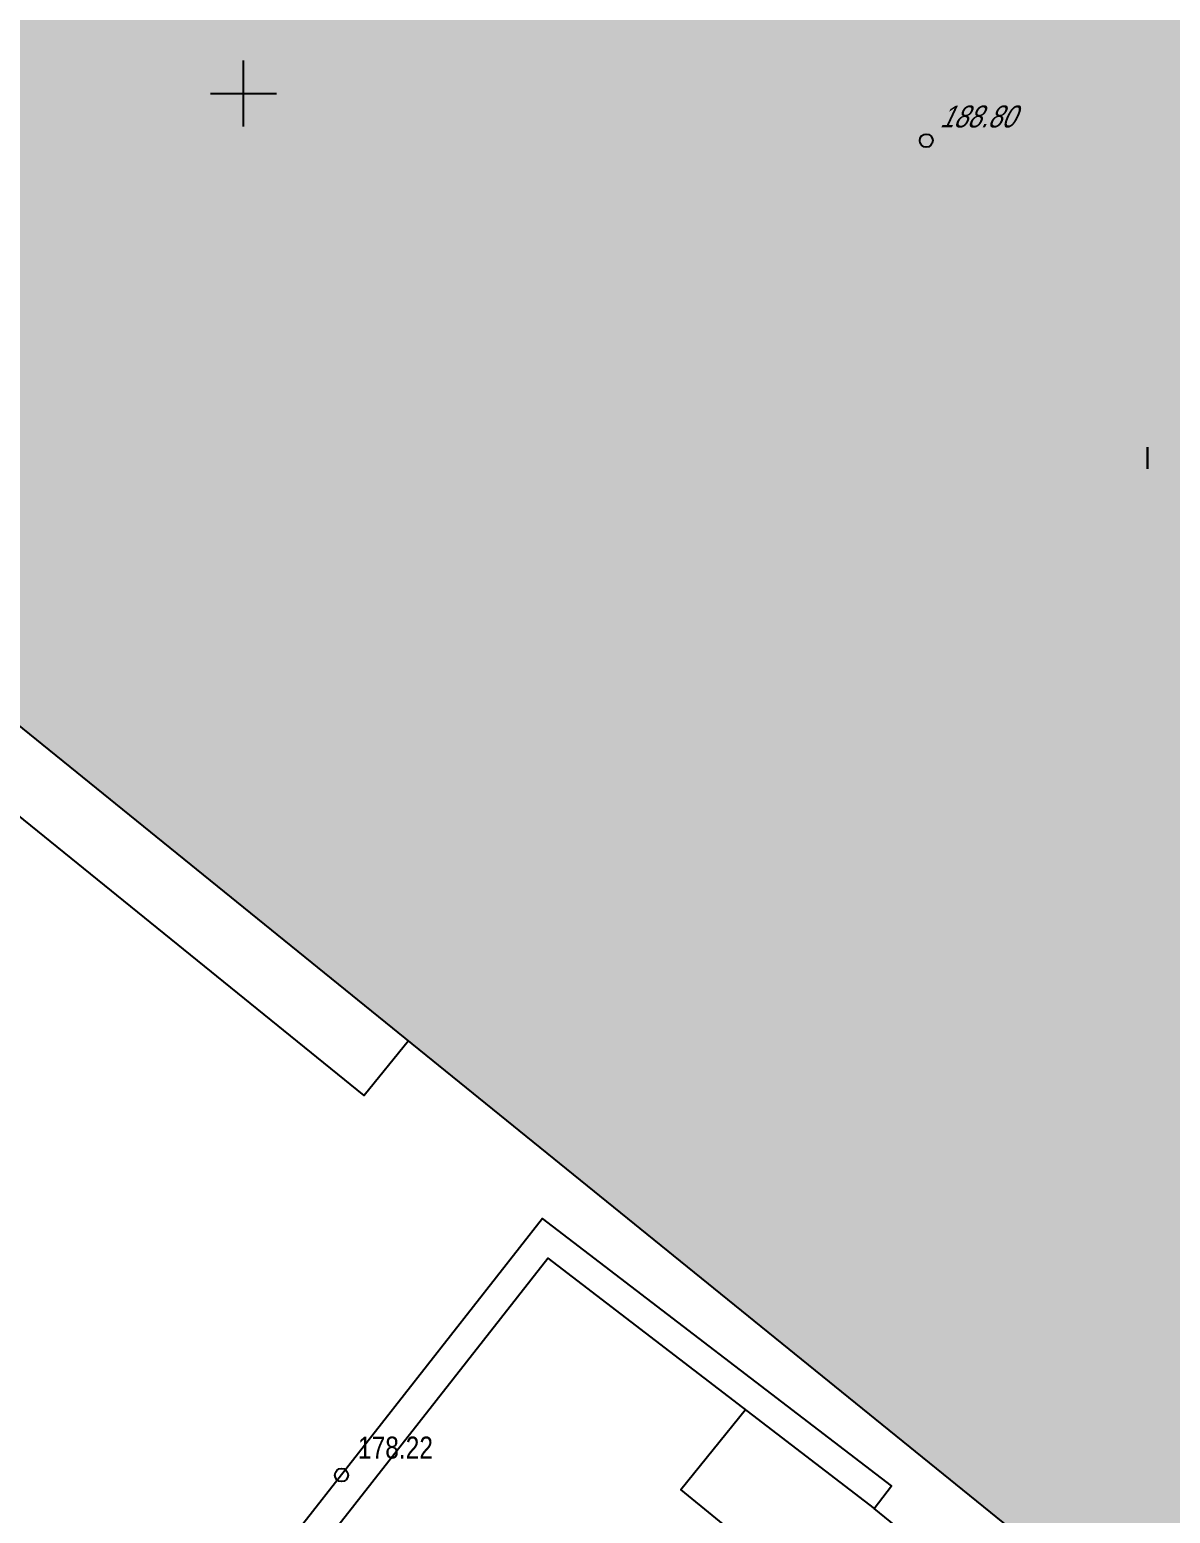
# Model space of a CAD drawing. Header units: metres. Extents: x 523239 to 523998, y 4669208 to 4669802.
# Drawn here: x 523790.3 to 523842.2, y 4669335.3 to 4669402.9 of the extents above; entities that cross this region are included whole.
import ezdxf

# ---------------------------------------------------------------- set-up
doc = ezdxf.new("R2010")
doc.units = ezdxf.units.M
doc.header["$MEASUREMENT"] = 0
for name, color, linetype in [('031006 Cota terreno', 9, 'Continuous'), ('031007 Cota edificio', 7, 'Continuous'), ('033006 Texto cota terreno', 9, 'Continuous'), ('033007 Texto cota edificio', 9, 'Continuous'), ('052004 Porche Tejavana', 7, 'Continuous'), ('052027 Edificacion por pie_alero', 2, 'Continuous'), ('053009 Texto altura edificio predominante', 7, 'Continuous'), ('192009 Grandes aparcamientos', 9, 'Continuous'), ('990001 Sombreados', 7, 'Continuous'), ('992007 Cuadricula', 7, 'Continuous')]:
    doc.layers.add(name, color=color, linetype=linetype)
doc.styles.get("Standard").update_dxf_attribs({"font": 'arial.ttf'})

# ---------------------------------------------------------------- blocks, each defined once
blk = doc.blocks.new('COTAP')
at = {"color": 0}
blk.add_circle((0, 0), 0.3, dxfattribs=at)

msp = doc.modelspace()

# ---------------------------------------------------------------- hatches: boundary and pattern name
at = {"layer": '990001 Sombreados', "true_color": 0xafafaf}
msp.add_hatch(color=253, dxfattribs=at).paths.add_polyline_path([(523820.77, 4669450.46), (523918.7, 4669371.15), (523867.66, 4669308.13), (523769.73, 4669387.44), (523773.43, 4669392.01), (523765.85, 4669398.15), (523810, 4669452.65), (523817.57, 4669446.51)], flags=0)

# ---------------------------------------------------------------- linework, layer by layer
at = {"layer": '052004 Porche Tejavana', "flags": 128}
msp.add_lwpolyline([(523807.51, 4669356.85), (523805.49, 4669354.35), (523775.44, 4669378.69), (523777.46, 4669381.18)], dxfattribs=at)
at = {"layer": '052027 Edificacion por pie_alero', "flags": 128}
msp.add_lwpolyline([(523820.77, 4669450.46), (523918.7, 4669371.15), (523867.66, 4669308.13), (523769.73, 4669387.44), (523773.43, 4669392.01), (523765.85, 4669398.15), (523810, 4669452.65), (523817.57, 4669446.51), (523820.77, 4669450.46)], dxfattribs=at)
at = {"layer": '192009 Grandes aparcamientos', "flags": 128}
for points in [[(523828.72, 4669335.55), (523829.51, 4669336.58), (523813.62, 4669348.76), (523796.86, 4669327.37), (523786.37, 4669336.03), (523785.51, 4669335.06), (523774.59, 4669343.92), (523774, 4669344.4), (523775.96, 4669360.26), (523774.67, 4669360.42), (523772.63, 4669343.85), (523772.9, 4669343.63), (523785.66, 4669333.27), (523786.51, 4669334.23), (523797.06, 4669325.52), (523813.85, 4669346.95), (523828.72, 4669335.55)], [(523822.86, 4669340.04), (523819.91, 4669336.39), (523837.19, 4669322.28), (523840.22, 4669326.19), (523828.72, 4669335.55)]]:
    msp.add_lwpolyline(points, dxfattribs=at)
at = {"layer": '992007 Cuadricula'}
for points in [[(523800, 4669398.5), (523800, 4669401.5)], [(523798.5, 4669400), (523801.5, 4669400)]]:
    msp.add_lwpolyline(points, dxfattribs=at)

# ---------------------------------------------------------------- block references
at = {"layer": '031006 Cota terreno'}
msp.add_blockref('COTAP', (523804.46, 4669337.07, 178.22), dxfattribs=at)
at = {"layer": '031007 Cota edificio'}
msp.add_blockref('COTAP', (523831.09, 4669397.85, 188.8), dxfattribs=at)

# ---------------------------------------------------------------- texts
at = {"layer": '033006 Texto cota terreno', "width": 0.8}
msp.add_text('178.22', height=1, dxfattribs=at).set_placement((523805.21, 4669337.82, 178.22))
at = {"layer": '033007 Texto cota edificio', "oblique": 25, "width": 0.8}
msp.add_text('188.80', height=1, dxfattribs=at).set_placement((523831.69, 4669398.45, 188.8))
at = {"layer": '053009 Texto altura edificio predominante', "width": 0.8}
msp.add_text('I', height=1, rotation=359.99, dxfattribs=at).set_placement((523841.01, 4669382.89))

doc.saveas('drawing.dxf')
